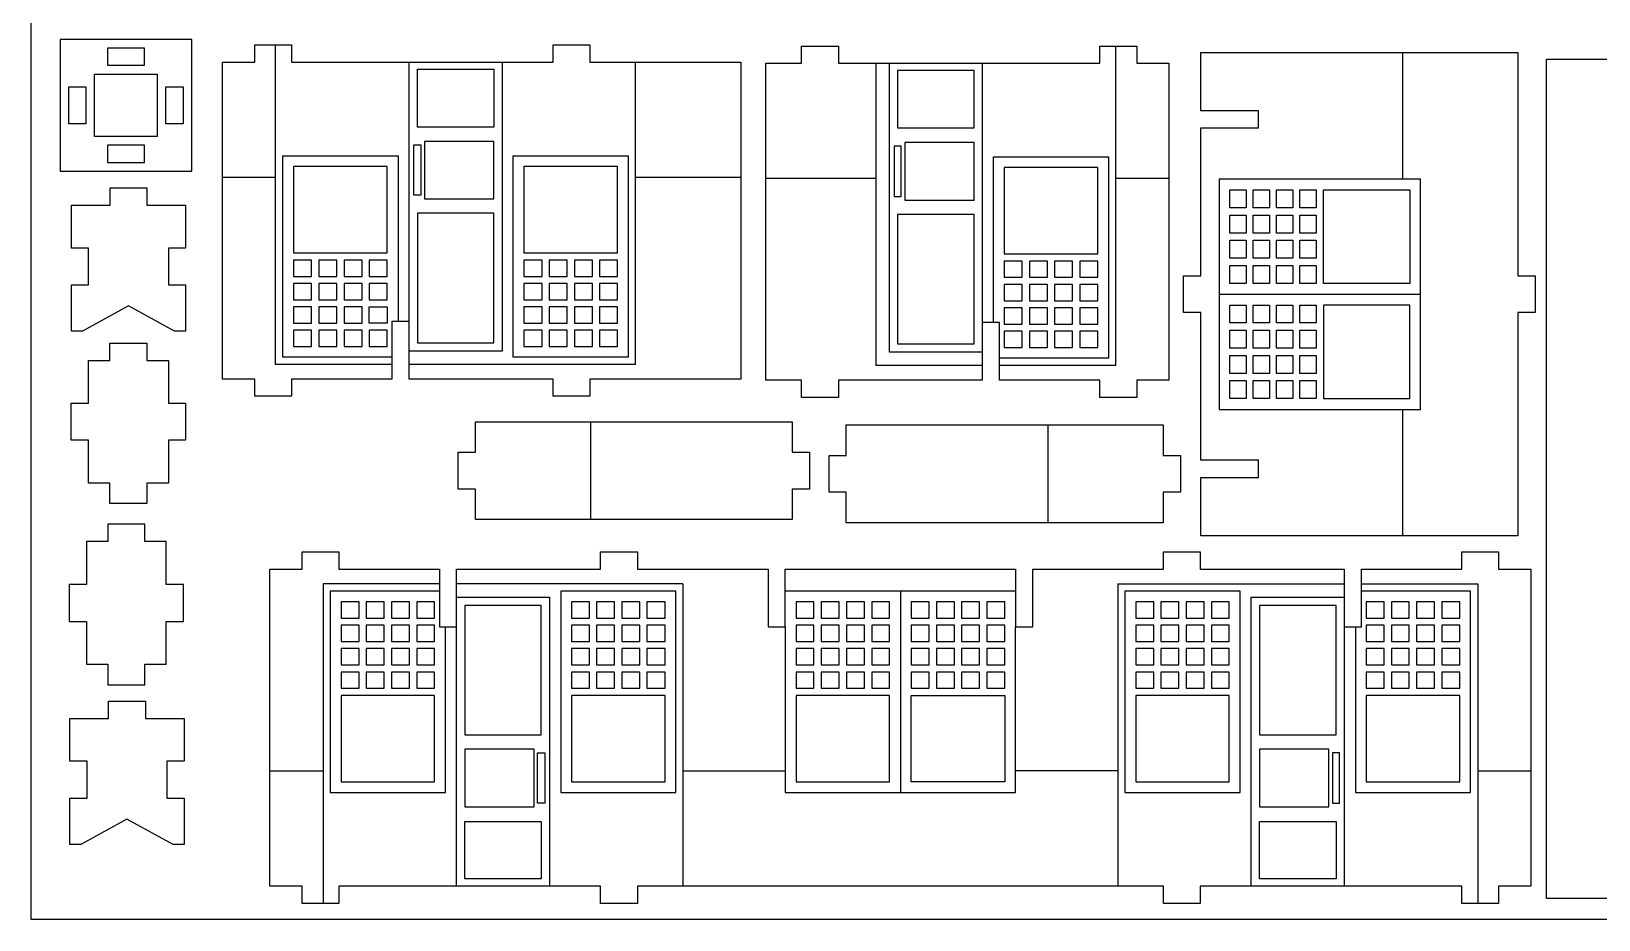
# Model space of a CAD drawing. Extents: x 6.2 to 29.2, y 10.5 to 27.
# Drawn here: x 6.23 to 17.58, y 10.54 to 16.97 of the extents above; entities that cross this region are included whole.
import ezdxf

# ---------------------------------------------------------------- set-up
doc = ezdxf.new("R2010")
doc.units = 0
doc.header["$MEASUREMENT"] = 0
doc.layers.get('0').update_dxf_attribs({"linetype": 'CONTINUOUS'})
doc.layers.add('ENGRAVING', color=1, linetype='CONTINUOUS')

msp = doc.modelspace()

# ---------------------------------------------------------------- linework, layer by layer
for points in [[(6.229, 10.538), (6.229, 26.994), (29.167, 26.994), (29.167, 10.538)], [(6.437, 15.962), (7.391, 15.962), (7.391, 16.915), (6.437, 16.915)], [(7.048, 16.728), (7.048, 16.853), (6.781, 16.853), (6.781, 16.728)], [(7.615, 14.455), (7.615, 15.916), (7.615, 16.751), (7.848, 16.751), (7.848, 16.876), (7.999, 16.876), (8.115, 16.876), (8.115, 16.751), (8.966, 16.751), (9.64, 16.751), (10.009, 16.751), (10.009, 16.876), (10.276, 16.876), (10.276, 16.751), (10.607, 16.751), (11.369, 16.751), (11.369, 14.455), (10.276, 14.455), (10.276, 14.33), (10.009, 14.33), (10.009, 14.455), (8.966, 14.455), (8.966, 14.561), (8.966, 14.657), (8.966, 14.873), (8.886, 14.873), (8.841, 14.873), (8.841, 14.613), (8.841, 14.561), (8.841, 14.455), (8.115, 14.455), (8.115, 14.33), (7.848, 14.33), (7.848, 14.455)], [(11.55, 14.447), (11.55, 15.909), (11.55, 16.743), (11.809, 16.743), (11.809, 16.868), (12.076, 16.868), (12.076, 16.743), (12.348, 16.743), (12.445, 16.743), (13.118, 16.743), (13.97, 16.743), (13.97, 16.868), (14.085, 16.868), (14.237, 16.868), (14.237, 16.743), (14.47, 16.743), (14.47, 15.909), (14.47, 14.447), (14.237, 14.447), (14.237, 14.322), (13.97, 14.322), (13.97, 14.447), (13.243, 14.447), (13.243, 14.553), (13.243, 14.605), (13.243, 14.865), (13.199, 14.865), (13.118, 14.865), (13.118, 14.65), (13.118, 14.553), (13.118, 14.447), (12.076, 14.447), (12.076, 14.322), (11.809, 14.322), (11.809, 14.447)], [(14.702, 13.319), (14.702, 13.741), (15.12, 13.741), (15.12, 13.866), (14.702, 13.866), (14.702, 14.936), (14.577, 14.936), (14.577, 15.203), (14.702, 15.203), (14.702, 16.274), (15.12, 16.274), (15.12, 16.399), (14.702, 16.399), (14.702, 16.82), (16.163, 16.82), (16.998, 16.82), (16.998, 15.203), (17.123, 15.203), (17.123, 14.936), (16.998, 14.936), (16.998, 13.319), (16.163, 13.319)], [(17.206, 10.691), (17.206, 16.772), (28.919, 16.772), (28.919, 10.691)], [(6.687, 16.212), (6.687, 16.665), (7.141, 16.665), (7.141, 16.212)], [(6.5, 16.305), (6.5, 16.572), (6.625, 16.572), (6.625, 16.305)], [(7.203, 16.305), (7.203, 16.572), (7.328, 16.572), (7.328, 16.305)], [(6.781, 16.149), (6.781, 16.024), (7.048, 16.024), (7.048, 16.149)], [(8.129, 15.369), (8.807, 15.369), (8.807, 15.995), (8.129, 15.995)], [(9.798, 15.369), (10.476, 15.369), (10.476, 15.995), (9.798, 15.995)], [(13.277, 15.361), (13.955, 15.361), (13.955, 15.987), (13.277, 15.987)], [(6.519, 14.801), (6.519, 15.137), (6.644, 15.137), (6.644, 15.404), (6.519, 15.404), (6.519, 15.715), (6.8, 15.715), (6.8, 15.84), (7.067, 15.84), (7.067, 15.715), (7.347, 15.715), (7.347, 15.404), (7.222, 15.404), (7.222, 15.137), (7.347, 15.137), (7.347, 14.801), (7.267, 14.801), (6.933, 14.985), (6.599, 14.801)], [(14.912, 15.695), (14.912, 15.826), (15.029, 15.826), (15.029, 15.695)], [(15.081, 15.695), (15.081, 15.826), (15.199, 15.826), (15.199, 15.695)], [(15.251, 15.695), (15.251, 15.826), (15.368, 15.826), (15.368, 15.695)], [(15.42, 15.695), (15.42, 15.826), (15.538, 15.826), (15.538, 15.695)], [(15.59, 15.148), (15.59, 15.826), (16.216, 15.826), (16.216, 15.148)], [(14.912, 15.513), (14.912, 15.643), (15.029, 15.643), (15.029, 15.513)], [(15.081, 15.513), (15.081, 15.643), (15.199, 15.643), (15.199, 15.513)], [(15.251, 15.513), (15.251, 15.643), (15.368, 15.643), (15.368, 15.513)], [(15.42, 15.513), (15.42, 15.643), (15.538, 15.643), (15.538, 15.513)], [(14.912, 15.33), (14.912, 15.461), (15.029, 15.461), (15.029, 15.33)], [(15.081, 15.33), (15.081, 15.461), (15.199, 15.461), (15.199, 15.33)], [(15.251, 15.33), (15.251, 15.461), (15.368, 15.461), (15.368, 15.33)], [(15.42, 15.33), (15.42, 15.461), (15.538, 15.461), (15.538, 15.33)], [(8.129, 15.199), (8.26, 15.199), (8.26, 15.317), (8.129, 15.317)], [(8.312, 15.199), (8.442, 15.199), (8.442, 15.317), (8.312, 15.317)], [(8.495, 15.199), (8.625, 15.199), (8.625, 15.317), (8.495, 15.317)], [(8.677, 15.199), (8.807, 15.199), (8.807, 15.317), (8.677, 15.317)], [(9.798, 15.199), (9.929, 15.199), (9.929, 15.317), (9.798, 15.317)], [(9.981, 15.199), (10.111, 15.199), (10.111, 15.317), (9.981, 15.317)], [(10.163, 15.317), (10.163, 15.199), (10.294, 15.199), (10.294, 15.317)], [(10.346, 15.199), (10.476, 15.199), (10.476, 15.317), (10.346, 15.317)], [(13.277, 15.192), (13.408, 15.192), (13.408, 15.309), (13.277, 15.309)], [(13.46, 15.192), (13.59, 15.192), (13.59, 15.309), (13.46, 15.309)], [(13.642, 15.309), (13.642, 15.192), (13.773, 15.192), (13.773, 15.309)], [(13.955, 15.192), (13.955, 15.309), (13.825, 15.309), (13.825, 15.192)], [(14.912, 15.148), (14.912, 15.278), (15.029, 15.278), (15.029, 15.148)], [(15.081, 15.148), (15.081, 15.278), (15.199, 15.278), (15.199, 15.148)], [(15.251, 15.148), (15.251, 15.278), (15.368, 15.278), (15.368, 15.148)], [(15.42, 15.148), (15.42, 15.278), (15.538, 15.278), (15.538, 15.148)], [(8.129, 15.03), (8.26, 15.03), (8.26, 15.147), (8.129, 15.147)], [(8.312, 15.03), (8.442, 15.03), (8.442, 15.147), (8.312, 15.147)], [(8.495, 15.03), (8.625, 15.03), (8.625, 15.147), (8.495, 15.147)], [(8.677, 15.03), (8.807, 15.03), (8.807, 15.147), (8.677, 15.147)], [(9.798, 15.147), (9.798, 15.03), (9.929, 15.03), (9.929, 15.147)], [(9.981, 15.03), (10.111, 15.03), (10.111, 15.147), (9.981, 15.147)], [(10.163, 15.03), (10.294, 15.03), (10.294, 15.147), (10.163, 15.147)], [(10.346, 15.03), (10.476, 15.03), (10.476, 15.147), (10.346, 15.147)], [(13.277, 15.022), (13.408, 15.022), (13.408, 15.14), (13.277, 15.14)], [(13.46, 15.022), (13.59, 15.022), (13.59, 15.14), (13.46, 15.14)], [(13.642, 15.14), (13.642, 15.022), (13.773, 15.022), (13.773, 15.14)], [(13.825, 15.14), (13.825, 15.022), (13.955, 15.022), (13.955, 15.14)], [(14.912, 14.861), (14.912, 14.991), (15.029, 14.991), (15.029, 14.861)], [(15.081, 14.861), (15.081, 14.991), (15.199, 14.991), (15.199, 14.861)], [(15.251, 14.861), (15.251, 14.991), (15.368, 14.991), (15.368, 14.861)], [(15.42, 14.861), (15.42, 14.991), (15.538, 14.991), (15.538, 14.861)], [(15.59, 14.991), (15.59, 14.314), (16.216, 14.314), (16.216, 14.991)], [(8.129, 14.86), (8.26, 14.86), (8.26, 14.978), (8.129, 14.978)], [(8.312, 14.86), (8.442, 14.86), (8.442, 14.978), (8.312, 14.978)], [(8.495, 14.86), (8.625, 14.86), (8.625, 14.978), (8.495, 14.978)], [(8.677, 14.86), (8.677, 14.978), (8.807, 14.978), (8.807, 14.86)], [(9.798, 14.86), (9.929, 14.86), (9.929, 14.978), (9.798, 14.978)], [(9.981, 14.86), (10.111, 14.86), (10.111, 14.978), (9.981, 14.978)], [(10.163, 14.86), (10.294, 14.86), (10.294, 14.978), (10.163, 14.978)], [(10.346, 14.978), (10.346, 14.86), (10.476, 14.86), (10.476, 14.978)], [(13.277, 14.97), (13.277, 14.853), (13.408, 14.853), (13.408, 14.97)], [(13.46, 14.853), (13.59, 14.853), (13.59, 14.97), (13.46, 14.97)], [(13.642, 14.853), (13.773, 14.853), (13.773, 14.97), (13.642, 14.97)], [(13.825, 14.853), (13.955, 14.853), (13.955, 14.97), (13.825, 14.97)], [(8.129, 14.691), (8.26, 14.691), (8.26, 14.808), (8.129, 14.808)], [(8.312, 14.691), (8.442, 14.691), (8.442, 14.808), (8.312, 14.808)], [(8.495, 14.691), (8.625, 14.691), (8.625, 14.808), (8.495, 14.808)], [(8.677, 14.691), (8.807, 14.691), (8.807, 14.808), (8.677, 14.808)], [(9.798, 14.691), (9.929, 14.691), (9.929, 14.808), (9.798, 14.808)], [(9.981, 14.691), (10.111, 14.691), (10.111, 14.808), (9.981, 14.808)], [(10.163, 14.691), (10.294, 14.691), (10.294, 14.808), (10.163, 14.808)], [(10.346, 14.691), (10.476, 14.691), (10.476, 14.808), (10.346, 14.808)], [(13.277, 14.801), (13.277, 14.683), (13.408, 14.683), (13.408, 14.801)], [(13.46, 14.683), (13.59, 14.683), (13.59, 14.801), (13.46, 14.801)], [(13.642, 14.683), (13.773, 14.683), (13.773, 14.801), (13.642, 14.801)], [(13.825, 14.683), (13.955, 14.683), (13.955, 14.801), (13.825, 14.801)], [(14.912, 14.679), (14.912, 14.809), (15.029, 14.809), (15.029, 14.679)], [(15.081, 14.679), (15.081, 14.809), (15.199, 14.809), (15.199, 14.679)], [(15.251, 14.679), (15.251, 14.809), (15.368, 14.809), (15.368, 14.679)], [(15.42, 14.679), (15.42, 14.809), (15.538, 14.809), (15.538, 14.679)], [(6.643, 13.701), (6.643, 14.012), (6.518, 14.012), (6.518, 14.279), (6.643, 14.279), (6.643, 14.59), (6.799, 14.59), (6.799, 14.715), (7.066, 14.715), (7.066, 14.59), (7.222, 14.59), (7.222, 14.279), (7.347, 14.279), (7.347, 14.012), (7.222, 14.012), (7.222, 13.701), (7.066, 13.701), (7.066, 13.553), (6.799, 13.553), (6.799, 13.701)], [(14.912, 14.496), (14.912, 14.626), (15.029, 14.626), (15.029, 14.496)], [(15.081, 14.496), (15.081, 14.626), (15.199, 14.626), (15.199, 14.496)], [(15.251, 14.496), (15.251, 14.626), (15.368, 14.626), (15.368, 14.496)], [(15.42, 14.496), (15.42, 14.626), (15.538, 14.626), (15.538, 14.496)], [(14.912, 14.314), (14.912, 14.444), (15.029, 14.444), (15.029, 14.314)], [(15.081, 14.314), (15.081, 14.444), (15.199, 14.444), (15.199, 14.314)], [(15.251, 14.314), (15.251, 14.444), (15.368, 14.444), (15.368, 14.314)], [(15.42, 14.314), (15.42, 14.444), (15.538, 14.444), (15.538, 14.314)], [(9.446, 13.436), (9.446, 13.658), (9.321, 13.658), (9.321, 13.925), (9.446, 13.925), (9.446, 14.146), (10.281, 14.146), (11.742, 14.146), (11.742, 13.925), (11.867, 13.925), (11.867, 13.658), (11.742, 13.658), (11.742, 13.436), (10.281, 13.436)], [(12.133, 13.414), (12.133, 13.635), (12.008, 13.635), (12.008, 13.902), (12.133, 13.902), (12.133, 14.123), (13.595, 14.123), (14.429, 14.123), (14.429, 13.902), (14.554, 13.902), (14.554, 13.635), (14.429, 13.635), (14.429, 13.414), (13.595, 13.414)], [(6.628, 12.388), (6.784, 12.388), (6.784, 12.24), (7.051, 12.24), (7.051, 12.388), (7.207, 12.388), (7.207, 12.699), (7.332, 12.699), (7.332, 12.966), (7.207, 12.966), (7.207, 13.278), (7.051, 13.278), (7.051, 13.403), (6.784, 13.403), (6.784, 13.278), (6.628, 13.278), (6.628, 12.966), (6.503, 12.966), (6.503, 12.699), (6.628, 12.699)], [(7.958, 10.781), (7.958, 11.615), (7.958, 13.077), (8.191, 13.077), (8.191, 13.202), (8.458, 13.202), (8.458, 13.077), (9.185, 13.077), (9.185, 12.971), (9.185, 12.919), (9.185, 12.659), (9.229, 12.659), (9.31, 12.659), (9.31, 12.874), (9.31, 12.971), (9.31, 13.077), (10.353, 13.077), (10.353, 13.202), (10.62, 13.202), (10.62, 13.077), (11.566, 13.077), (11.566, 12.659), (11.691, 12.659), (11.691, 13.077), (13.36, 13.077), (13.36, 12.919), (13.36, 12.659), (13.485, 12.659), (13.485, 13.077), (14.431, 13.077), (14.431, 13.202), (14.698, 13.202), (14.698, 13.077), (15.741, 13.077), (15.741, 12.659), (15.821, 12.659), (15.866, 12.659), (15.866, 12.919), (15.866, 12.971), (15.866, 13.077), (16.592, 13.077), (16.592, 13.202), (16.859, 13.202), (16.859, 13.077), (17.092, 13.077), (17.092, 11.615), (17.092, 10.781), (16.859, 10.781), (16.859, 10.656), (16.708, 10.656), (16.592, 10.656), (16.592, 10.781), (15.741, 10.781), (15.067, 10.781), (14.698, 10.781), (14.698, 10.656), (14.431, 10.656), (14.431, 10.781), (14.1, 10.781), (10.95, 10.781), (10.62, 10.781), (10.62, 10.656), (10.353, 10.656), (10.353, 10.781), (9.983, 10.781), (9.31, 10.781), (8.458, 10.781), (8.458, 10.656), (8.343, 10.656), (8.191, 10.656), (8.191, 10.781)], [(8.604, 12.841), (8.473, 12.841), (8.473, 12.723), (8.604, 12.723)], [(8.786, 12.723), (8.786, 12.841), (8.656, 12.841), (8.656, 12.723)], [(8.838, 12.723), (8.969, 12.723), (8.969, 12.841), (8.838, 12.841)], [(9.021, 12.723), (9.151, 12.723), (9.151, 12.841), (9.021, 12.841)], [(10.142, 12.841), (10.142, 12.723), (10.272, 12.723), (10.272, 12.841)], [(10.324, 12.841), (10.324, 12.723), (10.455, 12.723), (10.455, 12.841)], [(10.507, 12.723), (10.637, 12.723), (10.637, 12.841), (10.507, 12.841)], [(10.689, 12.723), (10.82, 12.723), (10.82, 12.841), (10.689, 12.841)], [(11.769, 12.723), (11.899, 12.723), (11.899, 12.841), (11.769, 12.841)], [(11.952, 12.723), (12.082, 12.723), (12.082, 12.841), (11.952, 12.841)], [(12.134, 12.723), (12.264, 12.723), (12.264, 12.841), (12.134, 12.841)], [(12.317, 12.723), (12.447, 12.723), (12.447, 12.841), (12.317, 12.841)], [(12.603, 12.723), (12.734, 12.723), (12.734, 12.841), (12.603, 12.841)], [(12.786, 12.723), (12.916, 12.723), (12.916, 12.841), (12.786, 12.841)], [(12.968, 12.723), (13.099, 12.723), (13.099, 12.841), (12.968, 12.841)], [(13.151, 12.723), (13.281, 12.723), (13.281, 12.841), (13.151, 12.841)], [(14.231, 12.723), (14.361, 12.723), (14.361, 12.841), (14.231, 12.841)], [(14.413, 12.723), (14.543, 12.723), (14.543, 12.841), (14.413, 12.841)], [(14.596, 12.723), (14.726, 12.723), (14.726, 12.841), (14.596, 12.841)], [(14.778, 12.723), (14.908, 12.723), (14.908, 12.841), (14.778, 12.841)], [(15.899, 12.723), (16.03, 12.723), (16.03, 12.841), (15.899, 12.841)], [(16.082, 12.723), (16.212, 12.723), (16.212, 12.841), (16.082, 12.841)], [(16.264, 12.723), (16.395, 12.723), (16.395, 12.841), (16.264, 12.841)], [(16.447, 12.723), (16.577, 12.723), (16.577, 12.841), (16.447, 12.841)], [(8.473, 12.554), (8.604, 12.554), (8.604, 12.671), (8.473, 12.671)], [(8.656, 12.554), (8.786, 12.554), (8.786, 12.671), (8.656, 12.671)], [(8.969, 12.554), (8.969, 12.671), (8.838, 12.671), (8.838, 12.554)], [(9.021, 12.554), (9.151, 12.554), (9.151, 12.671), (9.021, 12.671)], [(10.142, 12.554), (10.272, 12.554), (10.272, 12.671), (10.142, 12.671)], [(10.324, 12.554), (10.455, 12.554), (10.455, 12.671), (10.324, 12.671)], [(10.507, 12.554), (10.637, 12.554), (10.637, 12.671), (10.507, 12.671)], [(10.689, 12.554), (10.82, 12.554), (10.82, 12.671), (10.689, 12.671)], [(11.769, 12.554), (11.899, 12.554), (11.899, 12.671), (11.769, 12.671)], [(11.952, 12.554), (12.082, 12.554), (12.082, 12.671), (11.952, 12.671)], [(12.134, 12.554), (12.264, 12.554), (12.264, 12.671), (12.134, 12.671)], [(12.317, 12.554), (12.447, 12.554), (12.447, 12.671), (12.317, 12.671)], [(12.603, 12.554), (12.734, 12.554), (12.734, 12.671), (12.603, 12.671)], [(12.786, 12.554), (12.916, 12.554), (12.916, 12.671), (12.786, 12.671)], [(12.968, 12.554), (13.099, 12.554), (13.099, 12.671), (12.968, 12.671)], [(13.151, 12.554), (13.281, 12.554), (13.281, 12.671), (13.151, 12.671)], [(14.231, 12.554), (14.361, 12.554), (14.361, 12.671), (14.231, 12.671)], [(14.413, 12.671), (14.413, 12.554), (14.543, 12.554), (14.543, 12.671)], [(14.596, 12.554), (14.726, 12.554), (14.726, 12.671), (14.596, 12.671)], [(14.778, 12.554), (14.908, 12.554), (14.908, 12.671), (14.778, 12.671)], [(15.899, 12.554), (16.03, 12.554), (16.03, 12.671), (15.899, 12.671)], [(16.082, 12.554), (16.212, 12.554), (16.212, 12.671), (16.082, 12.671)], [(16.264, 12.554), (16.395, 12.554), (16.395, 12.671), (16.264, 12.671)], [(16.447, 12.554), (16.577, 12.554), (16.577, 12.671), (16.447, 12.671)], [(8.473, 12.384), (8.604, 12.384), (8.604, 12.502), (8.473, 12.502)], [(8.656, 12.384), (8.786, 12.384), (8.786, 12.502), (8.656, 12.502)], [(8.838, 12.502), (8.838, 12.384), (8.969, 12.384), (8.969, 12.502)], [(9.021, 12.502), (9.021, 12.384), (9.151, 12.384), (9.151, 12.502)], [(10.142, 12.384), (10.272, 12.384), (10.272, 12.502), (10.142, 12.502)], [(10.324, 12.384), (10.455, 12.384), (10.455, 12.502), (10.324, 12.502)], [(10.507, 12.502), (10.507, 12.384), (10.637, 12.384), (10.637, 12.502)], [(10.689, 12.384), (10.82, 12.384), (10.82, 12.502), (10.689, 12.502)], [(11.769, 12.384), (11.899, 12.384), (11.899, 12.502), (11.769, 12.502)], [(11.952, 12.384), (12.082, 12.384), (12.082, 12.502), (11.952, 12.502)], [(12.134, 12.384), (12.264, 12.384), (12.264, 12.502), (12.134, 12.502)], [(12.317, 12.384), (12.447, 12.384), (12.447, 12.502), (12.317, 12.502)], [(12.603, 12.384), (12.734, 12.384), (12.734, 12.502), (12.603, 12.502)], [(12.786, 12.502), (12.786, 12.384), (12.916, 12.384), (12.916, 12.502)], [(12.968, 12.384), (13.099, 12.384), (13.099, 12.502), (12.968, 12.502)], [(13.151, 12.384), (13.281, 12.384), (13.281, 12.502), (13.151, 12.502)], [(14.231, 12.384), (14.361, 12.384), (14.361, 12.502), (14.231, 12.502)], [(14.413, 12.384), (14.543, 12.384), (14.543, 12.502), (14.413, 12.502)], [(14.596, 12.384), (14.726, 12.384), (14.726, 12.502), (14.596, 12.502)], [(14.778, 12.384), (14.908, 12.384), (14.908, 12.502), (14.778, 12.502)], [(15.899, 12.384), (16.03, 12.384), (16.03, 12.502), (15.899, 12.502)], [(16.212, 12.384), (16.212, 12.502), (16.082, 12.502), (16.082, 12.384)], [(16.264, 12.384), (16.395, 12.384), (16.395, 12.502), (16.264, 12.502)], [(16.447, 12.384), (16.577, 12.384), (16.577, 12.502), (16.447, 12.502)], [(8.473, 12.215), (8.604, 12.215), (8.604, 12.332), (8.473, 12.332)], [(8.656, 12.215), (8.786, 12.215), (8.786, 12.332), (8.656, 12.332)], [(8.838, 12.215), (8.969, 12.215), (8.969, 12.332), (8.838, 12.332)], [(9.021, 12.215), (9.151, 12.215), (9.151, 12.332), (9.021, 12.332)], [(10.142, 12.215), (10.272, 12.215), (10.272, 12.332), (10.142, 12.332)], [(10.324, 12.215), (10.455, 12.215), (10.455, 12.332), (10.324, 12.332)], [(10.507, 12.215), (10.637, 12.215), (10.637, 12.332), (10.507, 12.332)], [(10.689, 12.215), (10.82, 12.215), (10.82, 12.332), (10.689, 12.332)], [(11.769, 12.215), (11.899, 12.215), (11.899, 12.332), (11.769, 12.332)], [(11.952, 12.215), (12.082, 12.215), (12.082, 12.332), (11.952, 12.332)], [(12.134, 12.215), (12.264, 12.215), (12.264, 12.332), (12.134, 12.332)], [(12.317, 12.215), (12.447, 12.215), (12.447, 12.332), (12.317, 12.332)], [(12.603, 12.215), (12.734, 12.215), (12.734, 12.332), (12.603, 12.332)], [(12.786, 12.215), (12.916, 12.215), (12.916, 12.332), (12.786, 12.332)], [(12.968, 12.215), (13.099, 12.215), (13.099, 12.332), (12.968, 12.332)], [(13.151, 12.215), (13.281, 12.215), (13.281, 12.332), (13.151, 12.332)], [(14.231, 12.215), (14.361, 12.215), (14.361, 12.332), (14.231, 12.332)], [(14.413, 12.215), (14.543, 12.215), (14.543, 12.332), (14.413, 12.332)], [(14.596, 12.215), (14.726, 12.215), (14.726, 12.332), (14.596, 12.332)], [(14.778, 12.215), (14.908, 12.215), (14.908, 12.332), (14.778, 12.332)], [(15.899, 12.215), (16.03, 12.215), (16.03, 12.332), (15.899, 12.332)], [(16.082, 12.215), (16.212, 12.215), (16.212, 12.332), (16.082, 12.332)], [(16.395, 12.215), (16.395, 12.332), (16.264, 12.332), (16.264, 12.215)], [(16.447, 12.215), (16.577, 12.215), (16.577, 12.332), (16.447, 12.332)], [(8.473, 11.537), (9.151, 11.537), (9.151, 12.163), (8.473, 12.163)], [(10.142, 11.537), (10.82, 11.537), (10.82, 12.163), (10.142, 12.163)], [(11.769, 11.537), (12.447, 11.537), (12.447, 12.163), (11.769, 12.163)], [(12.603, 12.163), (13.281, 12.163), (13.281, 11.537), (12.603, 11.537)], [(14.231, 11.537), (14.908, 11.537), (14.908, 12.163), (14.231, 12.163)], [(15.899, 11.537), (16.577, 11.537), (16.577, 12.163), (15.899, 12.163)], [(6.508, 11.082), (6.508, 11.418), (6.633, 11.418), (6.633, 11.685), (6.508, 11.685), (6.508, 11.996), (6.789, 11.996), (6.789, 12.121), (7.056, 12.121), (7.056, 11.996), (7.336, 11.996), (7.336, 11.685), (7.211, 11.685), (7.211, 11.418), (7.336, 11.418), (7.336, 11.082), (7.256, 11.082), (6.922, 11.266), (6.588, 11.082)]]:
    msp.add_lwpolyline(points, close=True)
at = {"layer": 'ENGRAVING'}
for points in [[(7.999, 15.916), (7.999, 16.876)], [(14.085, 15.909), (14.085, 16.868)], [(16.163, 16.82), (16.163, 15.904)], [(8.966, 14.873), (8.966, 16.751)], [(9.64, 16.751), (9.64, 14.657)], [(11.369, 15.916), (10.607, 15.916), (10.607, 16.751)], [(12.348, 16.743), (12.348, 15.909)], [(12.445, 14.65), (12.445, 16.743)], [(13.118, 16.743), (13.118, 14.865)], [(8.051, 16.073), (8.886, 16.073)], [(8.051, 14.613), (8.051, 16.073)], [(8.886, 16.073), (8.886, 14.873)], [(9.72, 16.073), (10.554, 16.073)], [(9.72, 14.613), (9.72, 16.073)], [(10.554, 16.073), (10.554, 14.613)], [(13.199, 14.865), (13.199, 16.065), (14.033, 16.065), (14.033, 14.605)], [(7.999, 15.916), (7.615, 15.916)], [(8.841, 14.561), (7.999, 14.561), (7.999, 15.916)], [(10.607, 14.561), (10.607, 15.916)], [(12.348, 15.909), (11.55, 15.909)], [(12.348, 15.909), (12.348, 14.553)], [(14.085, 14.553), (14.085, 15.909)], [(14.47, 15.909), (14.085, 15.909)], [(16.163, 15.904), (14.834, 15.904), (14.834, 15.07), (14.834, 14.235), (16.163, 14.235)], [(16.294, 15.07), (16.294, 15.904), (16.163, 15.904)], [(14.834, 15.07), (16.294, 15.07)], [(16.163, 14.235), (16.294, 14.235), (16.294, 15.07)], [(9.64, 14.657), (8.966, 14.657)], [(13.118, 14.65), (12.445, 14.65)], [(8.841, 14.613), (8.051, 14.613)], [(10.607, 14.561), (8.966, 14.561)], [(10.554, 14.613), (9.72, 14.613)], [(13.118, 14.553), (12.348, 14.553)], [(14.033, 14.605), (13.243, 14.605)], [(14.085, 14.553), (13.243, 14.553)], [(16.163, 14.235), (16.163, 13.319)], [(10.281, 14.146), (10.281, 13.436)], [(13.595, 13.414), (13.595, 14.123)], [(9.185, 12.971), (8.343, 12.971), (8.343, 11.615)], [(10.95, 12.971), (9.31, 12.971)], [(10.95, 12.971), (10.95, 11.615)], [(14.1, 12.971), (14.1, 11.615)], [(14.1, 12.971), (15.741, 12.971)], [(15.866, 12.971), (16.708, 12.971)], [(16.708, 12.971), (16.708, 11.615)], [(9.185, 12.919), (8.395, 12.919)], [(8.395, 12.919), (8.395, 11.459)], [(9.31, 12.874), (9.983, 12.874), (9.983, 10.781)], [(12.525, 12.919), (11.691, 12.919)], [(12.525, 12.919), (12.525, 11.459)], [(13.36, 12.919), (12.525, 12.919)], [(15.067, 10.781), (15.067, 12.874), (15.741, 12.874)], [(16.655, 12.919), (15.866, 12.919)], [(16.655, 11.459), (16.655, 12.919)], [(9.229, 11.459), (9.229, 12.659)], [(9.31, 10.781), (9.31, 12.659)], [(11.691, 12.659), (11.691, 11.615)], [(13.36, 11.615), (13.36, 12.659)], [(15.741, 12.659), (15.741, 10.781)], [(15.821, 12.659), (15.821, 11.459)], [(7.958, 11.615), (8.343, 11.615)], [(8.343, 11.615), (8.343, 10.656)], [(10.95, 11.615), (11.691, 11.615)], [(10.95, 11.615), (10.95, 10.781)], [(11.691, 11.615), (11.691, 11.459)], [(14.1, 11.615), (13.36, 11.615)], [(13.36, 11.459), (13.36, 11.615)], [(14.1, 11.615), (14.1, 10.781)], [(16.708, 11.615), (17.092, 11.615)], [(16.708, 11.615), (16.708, 10.656)], [(8.395, 11.459), (9.229, 11.459)], [(11.691, 11.459), (12.525, 11.459)], [(12.525, 11.459), (13.36, 11.459)], [(15.821, 11.459), (16.655, 11.459)]]:
    msp.add_lwpolyline(points, dxfattribs=at)
for points in [[(9.026, 16.281), (9.026, 16.699), (9.58, 16.699), (9.58, 16.281)], [(12.505, 16.274), (13.059, 16.274), (13.059, 16.691), (12.505, 16.691)], [(9, 15.786), (9, 16.151), (9.052, 16.151), (9.052, 15.786)], [(9.078, 15.76), (9.58, 15.76), (9.58, 16.177), (9.078, 16.177)], [(12.531, 15.778), (12.531, 16.143), (12.479, 16.143), (12.479, 15.778)], [(12.557, 15.752), (13.059, 15.752), (13.059, 16.17), (12.557, 16.17)], [(9.026, 14.717), (9.58, 14.717), (9.58, 15.656), (9.026, 15.656)], [(12.505, 14.709), (13.059, 14.709), (13.059, 15.648), (12.505, 15.648)], [(10.064, 11.459), (10.898, 11.459), (10.898, 12.919), (10.064, 12.919)], [(14.987, 11.459), (14.987, 12.919), (14.152, 12.919), (14.152, 11.459)], [(9.37, 12.815), (9.37, 11.876), (9.923, 11.876), (9.923, 12.815)], [(15.127, 11.876), (15.681, 11.876), (15.681, 12.815), (15.127, 12.815)], [(9.37, 11.772), (9.37, 11.355), (9.871, 11.355), (9.871, 11.772)], [(9.897, 11.746), (9.949, 11.746), (9.949, 11.381), (9.897, 11.381)], [(15.127, 11.355), (15.629, 11.355), (15.629, 11.772), (15.127, 11.772)], [(15.655, 11.381), (15.707, 11.381), (15.707, 11.746), (15.655, 11.746)], [(9.923, 10.833), (9.37, 10.833), (9.37, 11.25), (9.923, 11.25)], [(15.681, 11.25), (15.681, 10.833), (15.127, 10.833), (15.127, 11.25)]]:
    msp.add_lwpolyline(points, close=True, dxfattribs=at)

doc.saveas('drawing.dxf')
